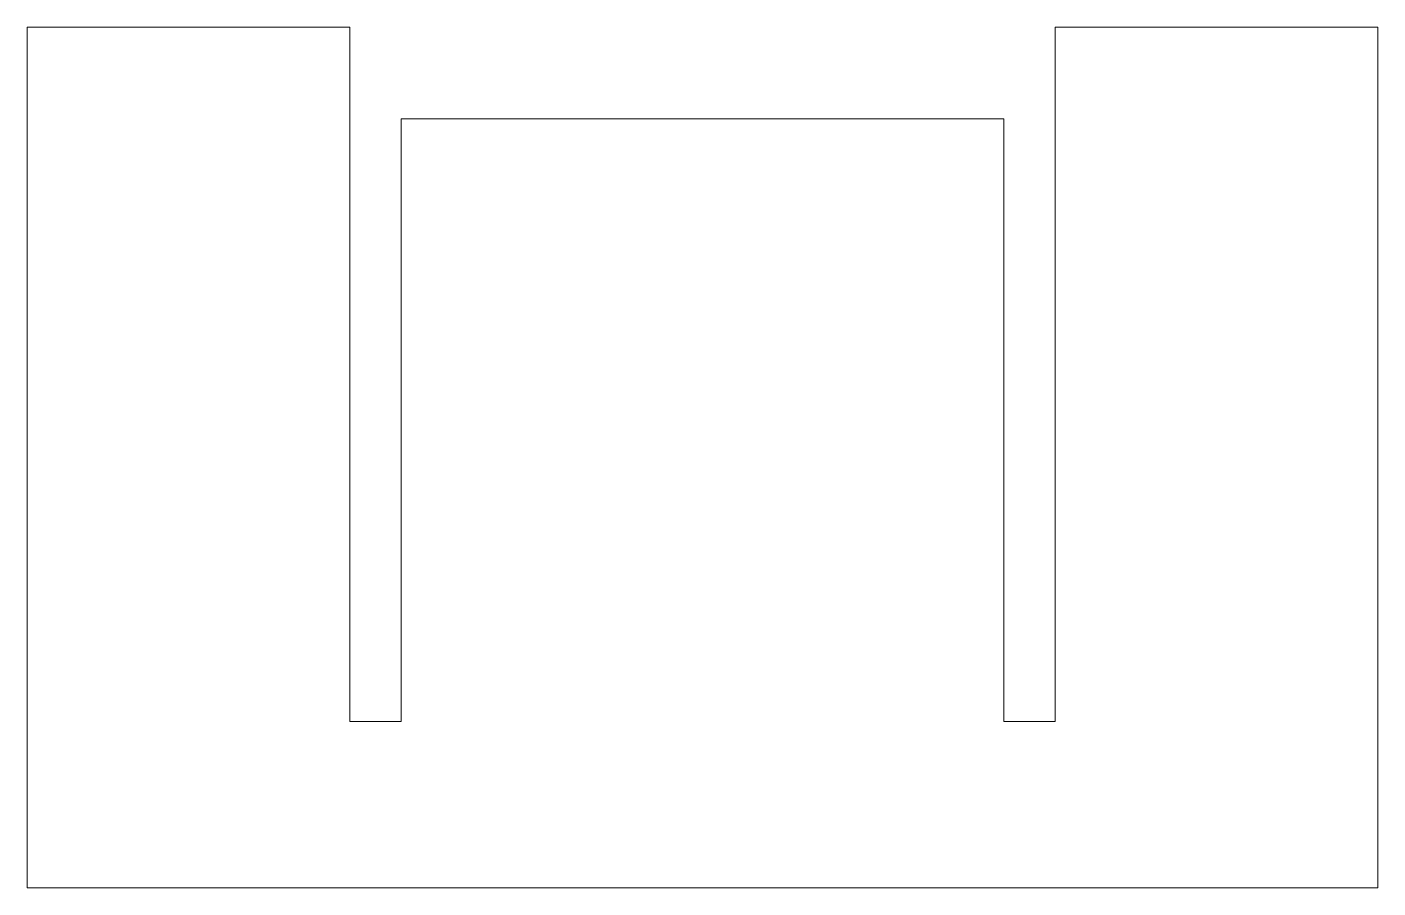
# Model space of a CAD drawing. Header units: millimetres. Extents: x 132.8 to 164.2, y -115 to -95.
import ezdxf

# ---------------------------------------------------------------- set-up
doc = ezdxf.new("R2010")
doc.units = ezdxf.units.MM
doc.header["$MEASUREMENT"] = 0
doc.layers.add('レイヤー 2のコピー', color=7, linetype='Continuous', lineweight=0)

msp = doc.modelspace()

# ---------------------------------------------------------------- linework, layer by layer
at = {"layer": 'レイヤー 2のコピー', "color": 242, "lineweight": 18, "true_color": 0xc30d23}
msp.add_lwpolyline([(156.688, -95), (156.688, -111.131), (155.5, -111.131), (155.5, -97.131), (141.5, -97.131), (141.5, -97.631), (141.5, -110.631), (141.5, -111.131), (140.312, -111.131), (140.312, -95), (132.812, -95), (132.812, -115), (140.312, -115), (156.688, -115), (164.188, -115), (164.188, -95)], close=True, dxfattribs=at)

doc.saveas('drawing.dxf')
